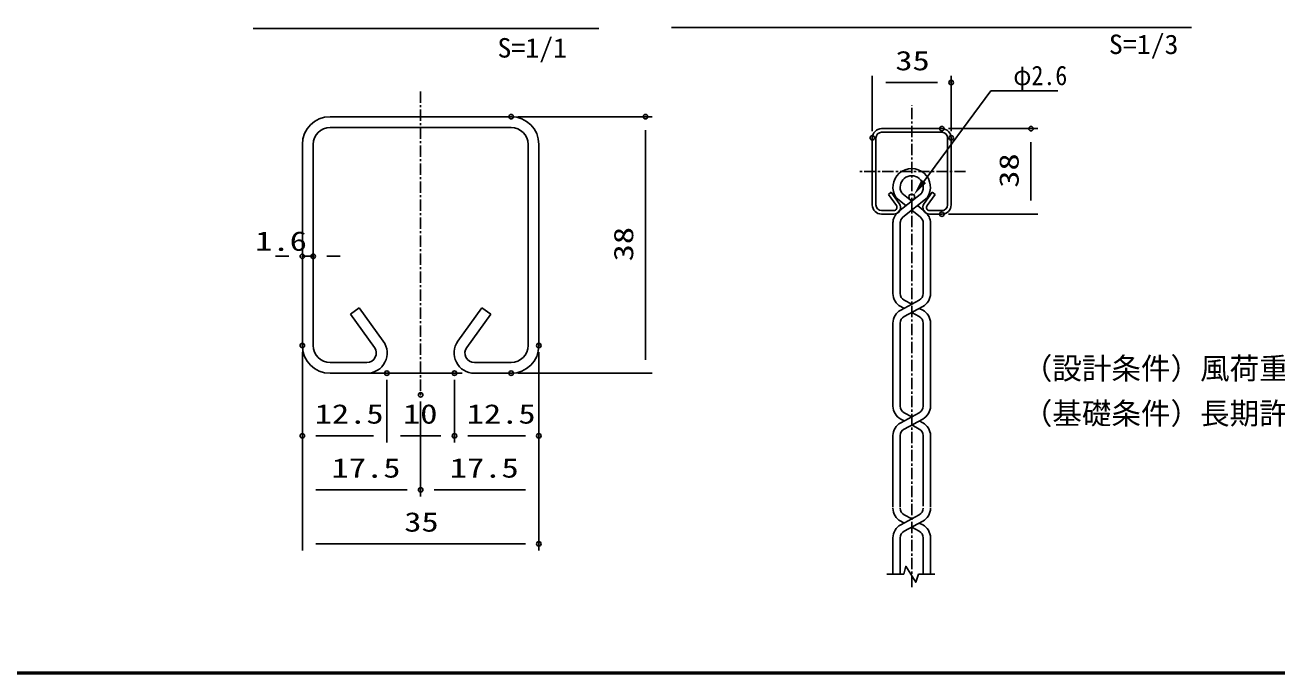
# Model space of a CAD drawing. Units: millimetres, scale not verified, with parts at other scales. Extents: x -4425 to 4425, y -3150 to 3150.
# Drawn here: x -490 to 2289, y -2925 to -1483 of the extents above; entities that cross this region are included whole.
import ezdxf
from ezdxf.enums import TextEntityAlignment as Align

# ---------------------------------------------------------------- set-up
doc = ezdxf.new("R2010")
doc.units = ezdxf.units.MM
doc.header["$LTSCALE"] = 20
doc.header["$PDMODE"] = 32
doc.header["$PDSIZE"] = 10
doc.linetypes.add('USER1', pattern=[2, 1.25, -0.25, 0.25, -0.25])
for name, color, linetype, lineweight in [('0-0_SUNPOU', 1, 'Continuous', 25), ('0-4_KOUZOU', 7, 'Continuous', 25), ('0-5_AMI', 3, 'Continuous', 25), ('0-6_BUHIN', 7, 'Continuous', 25), ('0-7_BOLT', 3, 'Continuous', 25), ('0-A_WAKU', 7, 'Continuous', 25), ('0-B_D-TTL-TXT', 2, 'Continuous', 25)]:
    doc.layers.add(name, color=color, linetype=linetype, lineweight=lineweight)
doc.layers.add('0-1_DEFPOINTS', color=7, linetype='Continuous')
doc.styles.add('ＭＳ ゴシック', font='')
doc.styles.get('ＭＳ ゴシック').set_extended_font_data('MS Gothic')

msp = doc.modelspace()

# ---------------------------------------------------------------- linework, layer by layer
at = {"layer": '0-0_SUNPOU'}
for p, q in [((16.43, -1490.48), (783.88, -1490.48)), ((945.14, -1488.32), (2099.58, -1488.32)), ((1391.12, -1718.84), (1391.12, -1595.95)), ((1421.12, -1610.95), (1536.12, -1610.95)), ((1566.12, -1718.84), (1566.12, -1595.95)), ((1505.44, -1830.5), (1654.01, -1628.98)), ((1654.01, -1628.98), (1803.16, -1628.98)), ((1656.06, -1628.98), (1689.16, -1628.98)), ((604.4, -1686.83), (902.58, -1686.83)), ((887.58, -2226.83), (887.58, -1716.83)), ((1560.62, -1713.34), (1758.33, -1713.34)), ((1743.33, -1873.34), (1743.33, -1743.34)), ((1560.62, -1903.34), (1758.33, -1903.34)), ((95.9, -1996.99), (65.9, -1996.99)), ((149.9, -1996.99), (125.9, -1996.99)), ((179.9, -1996.99), (209.9, -1996.99)), ((125.9, -2210.33), (125.9, -2410.98)), ((125.9, -2210.33), (125.9, -2530.98)), ((125.9, -2210.33), (125.9, -2650.98)), ((650.9, -2210.33), (650.9, -2410.98)), ((650.9, -2210.33), (650.9, -2530.98)), ((650.9, -2210.33), (650.9, -2650.98)), ((269.04, -2256.83), (480.91, -2256.83)), ((313.4, -2271.83), (313.4, -2410.98)), ((313.4, -2271.83), (313.4, -2410.98)), ((463.4, -2271.83), (463.4, -2410.98)), ((463.4, -2271.83), (463.4, -2410.98)), ((604.4, -2256.83), (902.58, -2256.83)), ((388.4, -2319.78), (388.4, -2530.98)), ((388.4, -2319.78), (388.4, -2530.98)), ((283.4, -2395.98), (155.9, -2395.98)), ((343.4, -2395.98), (433.4, -2395.98)), ((493.4, -2395.98), (620.9, -2395.98)), ((155.9, -2515.98), (358.4, -2515.98)), ((620.9, -2515.98), (418.4, -2515.98)), ((155.9, -2635.98), (620.9, -2635.98))]:
    msp.add_line(p, q, dxfattribs=at)
msp.add_solid([(1510.47, -1834.2), (1483.18, -1860.68), (1500.41, -1826.79)], dxfattribs=at)
at = {"layer": '0-1_DEFPOINTS'}
for p in [(1566.12, -1610.95), (589.4, -1686.83), (887.58, -1686.83), (1545.62, -1713.34), (1743.33, -1713.34), (1391.12, -1733.84), (1566.12, -1733.84), (1545.62, -1903.34), (125.9, -1996.99), (149.9, -1996.99), (125.9, -2195.33), (650.9, -2195.33), (313.4, -2256.83), (463.4, -2256.83), (589.4, -2256.83), (388.4, -2304.78), (125.9, -2395.98), (463.4, -2395.98), (650.9, -2395.98), (388.4, -2515.98), (650.9, -2635.98)]:
    msp.add_point(p, dxfattribs=at)
at = {"layer": '0-4_KOUZOU', "color": 1, "linetype": 'USER1'}
for p, q in [((388.4, -1630.92), (388.4, -2304.78)), ((1478.62, -2732.21), (1478.62, -1661.24))]:
    msp.add_line(p, q, dxfattribs=at)
at = {"layer": '0-4_KOUZOU'}
for p, q in [((589.4, -1686.83), (187.4, -1686.83)), ((589.4, -1710.83), (187.4, -1710.83)), ((125.9, -1748.33), (125.9, -2195.33)), ((149.9, -1748.33), (149.9, -2195.33)), ((626.9, -1748.33), (626.9, -2195.33)), ((650.9, -1748.33), (650.9, -2195.33)), ((232.78, -2125.35), (252.27, -2111.35)), ((252.27, -2111.35), (305.59, -2185.57)), ((524.53, -2111.35), (471.21, -2185.57)), ((544.02, -2125.35), (524.53, -2111.35)), ((232.78, -2125.35), (286.1, -2199.57)), ((544.02, -2125.35), (490.7, -2199.57)), ((269.04, -2232.83), (187.4, -2232.83)), ((589.4, -2232.83), (507.76, -2232.83)), ((269.04, -2256.83), (187.4, -2256.83)), ((507.76, -2256.83), (589.4, -2256.83)), ((1423.12, -2703.12), (1461.04, -2703.12)), ((1493.6, -2703.12), (1530.2, -2703.12))]:
    msp.add_line(p, q, dxfattribs=at)
msp.add_lwpolyline([(1493.6, -2703.12), (1487.43, -2721.35), (1465.44, -2685.85), (1461.04, -2703.12)], dxfattribs=at)
for centre, radius, start, end in [((187.4, -1748.33), 61.5, 90, 180), ((589.4, -1748.33), 61.5, 0, 90), ((187.4, -1748.33), 37.5, 90, 180), ((589.4, -1748.33), 37.5, 0, 90), ((187.4, -2195.33), 61.5, 180, 270), ((187.4, -2195.33), 37.5, 180, 270), ((269.04, -2211.83), 45, 270, 35.69193), ((507.76, -2211.83), 45, 144.30807, 270), ((589.4, -2195.33), 37.5, 270, 0), ((589.4, -2195.33), 61.5, 270, 0), ((269.04, -2211.83), 21, 270, 35.69193), ((507.76, -2211.83), 21, 144.30807, 270)]:
    msp.add_arc(centre, radius, start, end, dxfattribs=at)
at = {"layer": '0-5_AMI', "color": 7}
for p, q in [((1500.87, -1856.35), (1449.2, -1897.8)), ((1456.38, -1856.35), (1478.62, -1874.2)), ((1444.3, -1867.17), (1465.84, -1884.45)), ((1512.95, -1867.17), (1459.21, -1910.28)), ((1491.41, -1884.45), (1508.05, -1897.8)), ((1478.62, -1894.71), (1498.03, -1910.28)), ((1436.98, -1920.71), (1436.98, -2079.77)), ((1452.98, -1920.71), (1452.98, -2079.77)), ((1504.27, -1923.28), (1504.27, -2079.77)), ((1520.27, -1920.71), (1520.27, -2079.77)), ((1495.51, -2094.44), (1454.15, -2116.72)), ((1454.15, -2108.53), (1461.75, -2112.62)), ((1461.74, -2094.44), (1478.62, -2103.54)), ((1503.09, -2108.53), (1461.74, -2130.8)), ((1478.62, -2121.71), (1495.51, -2130.8)), ((1495.49, -2112.62), (1503.09, -2116.72)), ((1436.98, -2329.77), (1436.98, -2145.48)), ((1452.98, -2329.77), (1452.98, -2145.48)), ((1504.27, -2329.77), (1504.27, -2145.48)), ((1520.27, -2329.77), (1520.27, -2145.48)), ((1495.51, -2344.44), (1454.15, -2366.72)), ((1461.75, -2362.62), (1454.15, -2358.53)), ((1461.74, -2344.44), (1478.62, -2353.54)), ((1461.74, -2380.8), (1503.09, -2358.53)), ((1495.51, -2380.8), (1478.62, -2371.71)), ((1495.49, -2362.62), (1503.09, -2366.72)), ((1436.98, -2554.54), (1436.98, -2395.48)), ((1452.98, -2554.54), (1452.98, -2395.48)), ((1504.27, -2551.97), (1504.27, -2395.48)), ((1520.27, -2554.54), (1520.27, -2395.48)), ((1495.51, -2571.45), (1454.15, -2593.72)), ((1461.74, -2571.45), (1478.62, -2580.54)), ((1454.15, -2585.53), (1461.75, -2589.63)), ((1503.09, -2585.53), (1461.74, -2607.81)), ((1478.62, -2598.71), (1495.51, -2607.81)), ((1495.49, -2589.63), (1503.09, -2593.72)), ((1436.98, -2703.12), (1436.98, -2622.48)), ((1452.98, -2703.12), (1452.98, -2622.48)), ((1504.27, -2703.12), (1504.27, -2622.48)), ((1520.27, -2703.12), (1520.27, -2622.48))]:
    msp.add_line(p, q, dxfattribs=at)
msp.add_circle((1478.62, -1865.31), 6.5, dxfattribs=at)
for centre, radius, start, end in [((1478.62, -1843.58), 41.65, 325.49969, 214.50031), ((1478.62, -1843.58), 25.65, 330.145, 209.855), ((1469.64, -1923.28), 32.67, 128.74064, 180), ((1469.64, -1923.28), 16.67, 128.74064, 180), ((1487.6, -1923.28), 16.67, 0, 51.25936), ((1487.6, -1923.28), 32.67, 0, 51.25936), ((1469.64, -2079.77), 32.67, 180, 241.69267), ((1469.64, -2079.77), 16.67, 180, 241.69267), ((1487.6, -2079.77), 16.67, 298.30733, 0), ((1487.6, -2079.77), 32.67, 298.30733, 0), ((1469.64, -2145.48), 32.67, 118.30733, 180), ((1469.64, -2145.48), 16.67, 118.30733, 180), ((1487.6, -2145.48), 16.67, 0, 61.69267), ((1487.6, -2145.48), 32.67, 0, 61.69267), ((1469.64, -2329.77), 32.67, 180, 241.69267), ((1469.64, -2329.77), 16.67, 180, 241.69267), ((1487.6, -2329.77), 16.67, 298.30733, 0), ((1487.6, -2329.77), 32.67, 298.30733, 0), ((1469.64, -2395.48), 32.67, 118.30733, 180), ((1469.64, -2395.48), 16.67, 118.30733, 180), ((1487.6, -2395.48), 16.67, 0, 61.69267), ((1487.6, -2395.48), 32.67, 0, 61.69267), ((1469.64, -2556.77), 32.67, 180, 241.69267), ((1469.64, -2556.77), 16.67, 180, 241.69267), ((1487.6, -2556.77), 16.67, 298.30733, 0), ((1487.6, -2556.77), 32.67, 298.30733, 0), ((1469.64, -2622.48), 32.67, 118.30733, 180), ((1469.64, -2622.48), 16.67, 118.30733, 180), ((1487.6, -2622.48), 16.67, 0, 61.69267), ((1487.6, -2622.48), 32.67, 0, 61.69267)]:
    msp.add_arc(centre, radius, start, end, dxfattribs=at)
at = {"layer": '0-6_BUHIN'}
for p, q in [((1545.62, -1713.34), (1411.62, -1713.34)), ((1545.62, -1721.34), (1411.62, -1721.34)), ((1391.12, -1733.84), (1391.12, -1882.84)), ((1399.12, -1733.84), (1399.12, -1882.84)), ((1558.12, -1733.84), (1558.12, -1882.84)), ((1566.12, -1733.84), (1566.12, -1882.84)), ((1426.75, -1859.52), (1433.25, -1854.85)), ((1426.75, -1859.52), (1444.52, -1884.26)), ((1433.25, -1854.85), (1451.02, -1879.59)), ((1524, -1854.85), (1506.23, -1879.59)), ((1530.5, -1859.52), (1512.72, -1884.26)), ((1530.5, -1859.52), (1524, -1854.85)), ((1438.84, -1895.34), (1411.62, -1895.34)), ((1438.84, -1903.34), (1411.62, -1903.34)), ((1545.62, -1895.34), (1518.41, -1895.34)), ((1518.41, -1903.34), (1545.62, -1903.34))]:
    msp.add_line(p, q, dxfattribs=at)
for centre, radius, start, end in [((1411.62, -1733.84), 20.5, 90, 180), ((1411.62, -1733.84), 12.5, 90, 180), ((1545.62, -1733.84), 20.5, 0, 90), ((1545.62, -1733.84), 12.5, 0, 90), ((1411.62, -1882.84), 20.5, 180, 270), ((1411.62, -1882.84), 12.5, 180, 270), ((1438.84, -1888.34), 15, 270, 35.69193), ((1438.84, -1888.34), 7, 270, 35.69193), ((1518.41, -1888.34), 15, 144.30807, 270), ((1518.41, -1888.34), 7, 144.30807, 270), ((1545.62, -1882.84), 12.5, 270, 0), ((1545.62, -1882.84), 20.5, 270, 0)]:
    msp.add_arc(centre, radius, start, end, dxfattribs=at)
at = {"layer": '0-7_BOLT', "color": 1, "linetype": 'USER1'}
msp.add_line((1598.35, -1808.34), (1362.9, -1808.34), dxfattribs=at)
at = {"layer": '0-A_WAKU'}
msp.add_lwpolyline([(-4050.16, 2924.96), (4199.84, 2924.96), (4199.84, -2925.04), (-4050.16, -2925.04)], close=True, dxfattribs=at)
for points in [[(4197.84, 2922.96), (4197.84, -2923.04), (-4048.16, -2923.04)], [(4195.84, 2920.96), (4195.84, -2921.04), (-4046.16, -2921.04)]]:
    msp.add_lwpolyline(points, dxfattribs=at)

# ---------------------------------------------------------------- texts
at = {"layer": '0-0_SUNPOU', "color": 3, "style": 'ＭＳ ゴシック'}
for s, height, width, p in [('S=1/1', 43.26, 1.05, (558.97, -1568.44)), ('S=1/3', 43.26, 1.05, (1916.37, -1560.58)), ('35', 43.26, 1.3, (1442.2, -1596.78)), ('φ2.6', 43.3, 0.9, (1704.16, -1629.81)), ('1.6', 43.26, 1.3, (21.22, -1997.82)), ('12.5', 43.26, 1.3, (153.17, -2381.8)), ('10', 43.26, 1.3, (349.24, -2381.8)), ('12.5', 43.26, 1.3, (490.67, -2381.8)), ('17.5', 43.26, 1.3, (190.67, -2501.8)), ('17.5', 43.26, 1.3, (453.17, -2501.8)), ('35', 43.26, 1.3, (351.97, -2621.8))]:
    msp.add_text(s, height=height, dxfattribs=dict(at, width=width)).set_placement(p, align=Align.BOTTOM_LEFT)
at = {"layer": '0-0_SUNPOU', "color": 3, "style": 'ＭＳ ゴシック', "width": 1.3}
for p in [(1729.16, -1844.77), (873.4, -2008.25)]:
    msp.add_text('38', height=43.26, rotation=90, dxfattribs=at).set_placement(p, align=Align.BOTTOM_LEFT)
at = {"layer": '0-B_D-TTL-TXT', "color": 7, "style": 'ＭＳ ゴシック'}
for s, p in [('（設計条件）風荷重：昭和57年改正 建築基準法・同施行令に基づく風圧力に準拠。', (1725.24, -2284.57)), ('（基礎条件）長期許容地耐力98kN/㎡の場合。', (1725.24, -2384.57))]:
    msp.add_text(s, height=48.09, dxfattribs=at).set_placement(p, align=Align.BOTTOM_LEFT)

doc.saveas('drawing.dxf')
